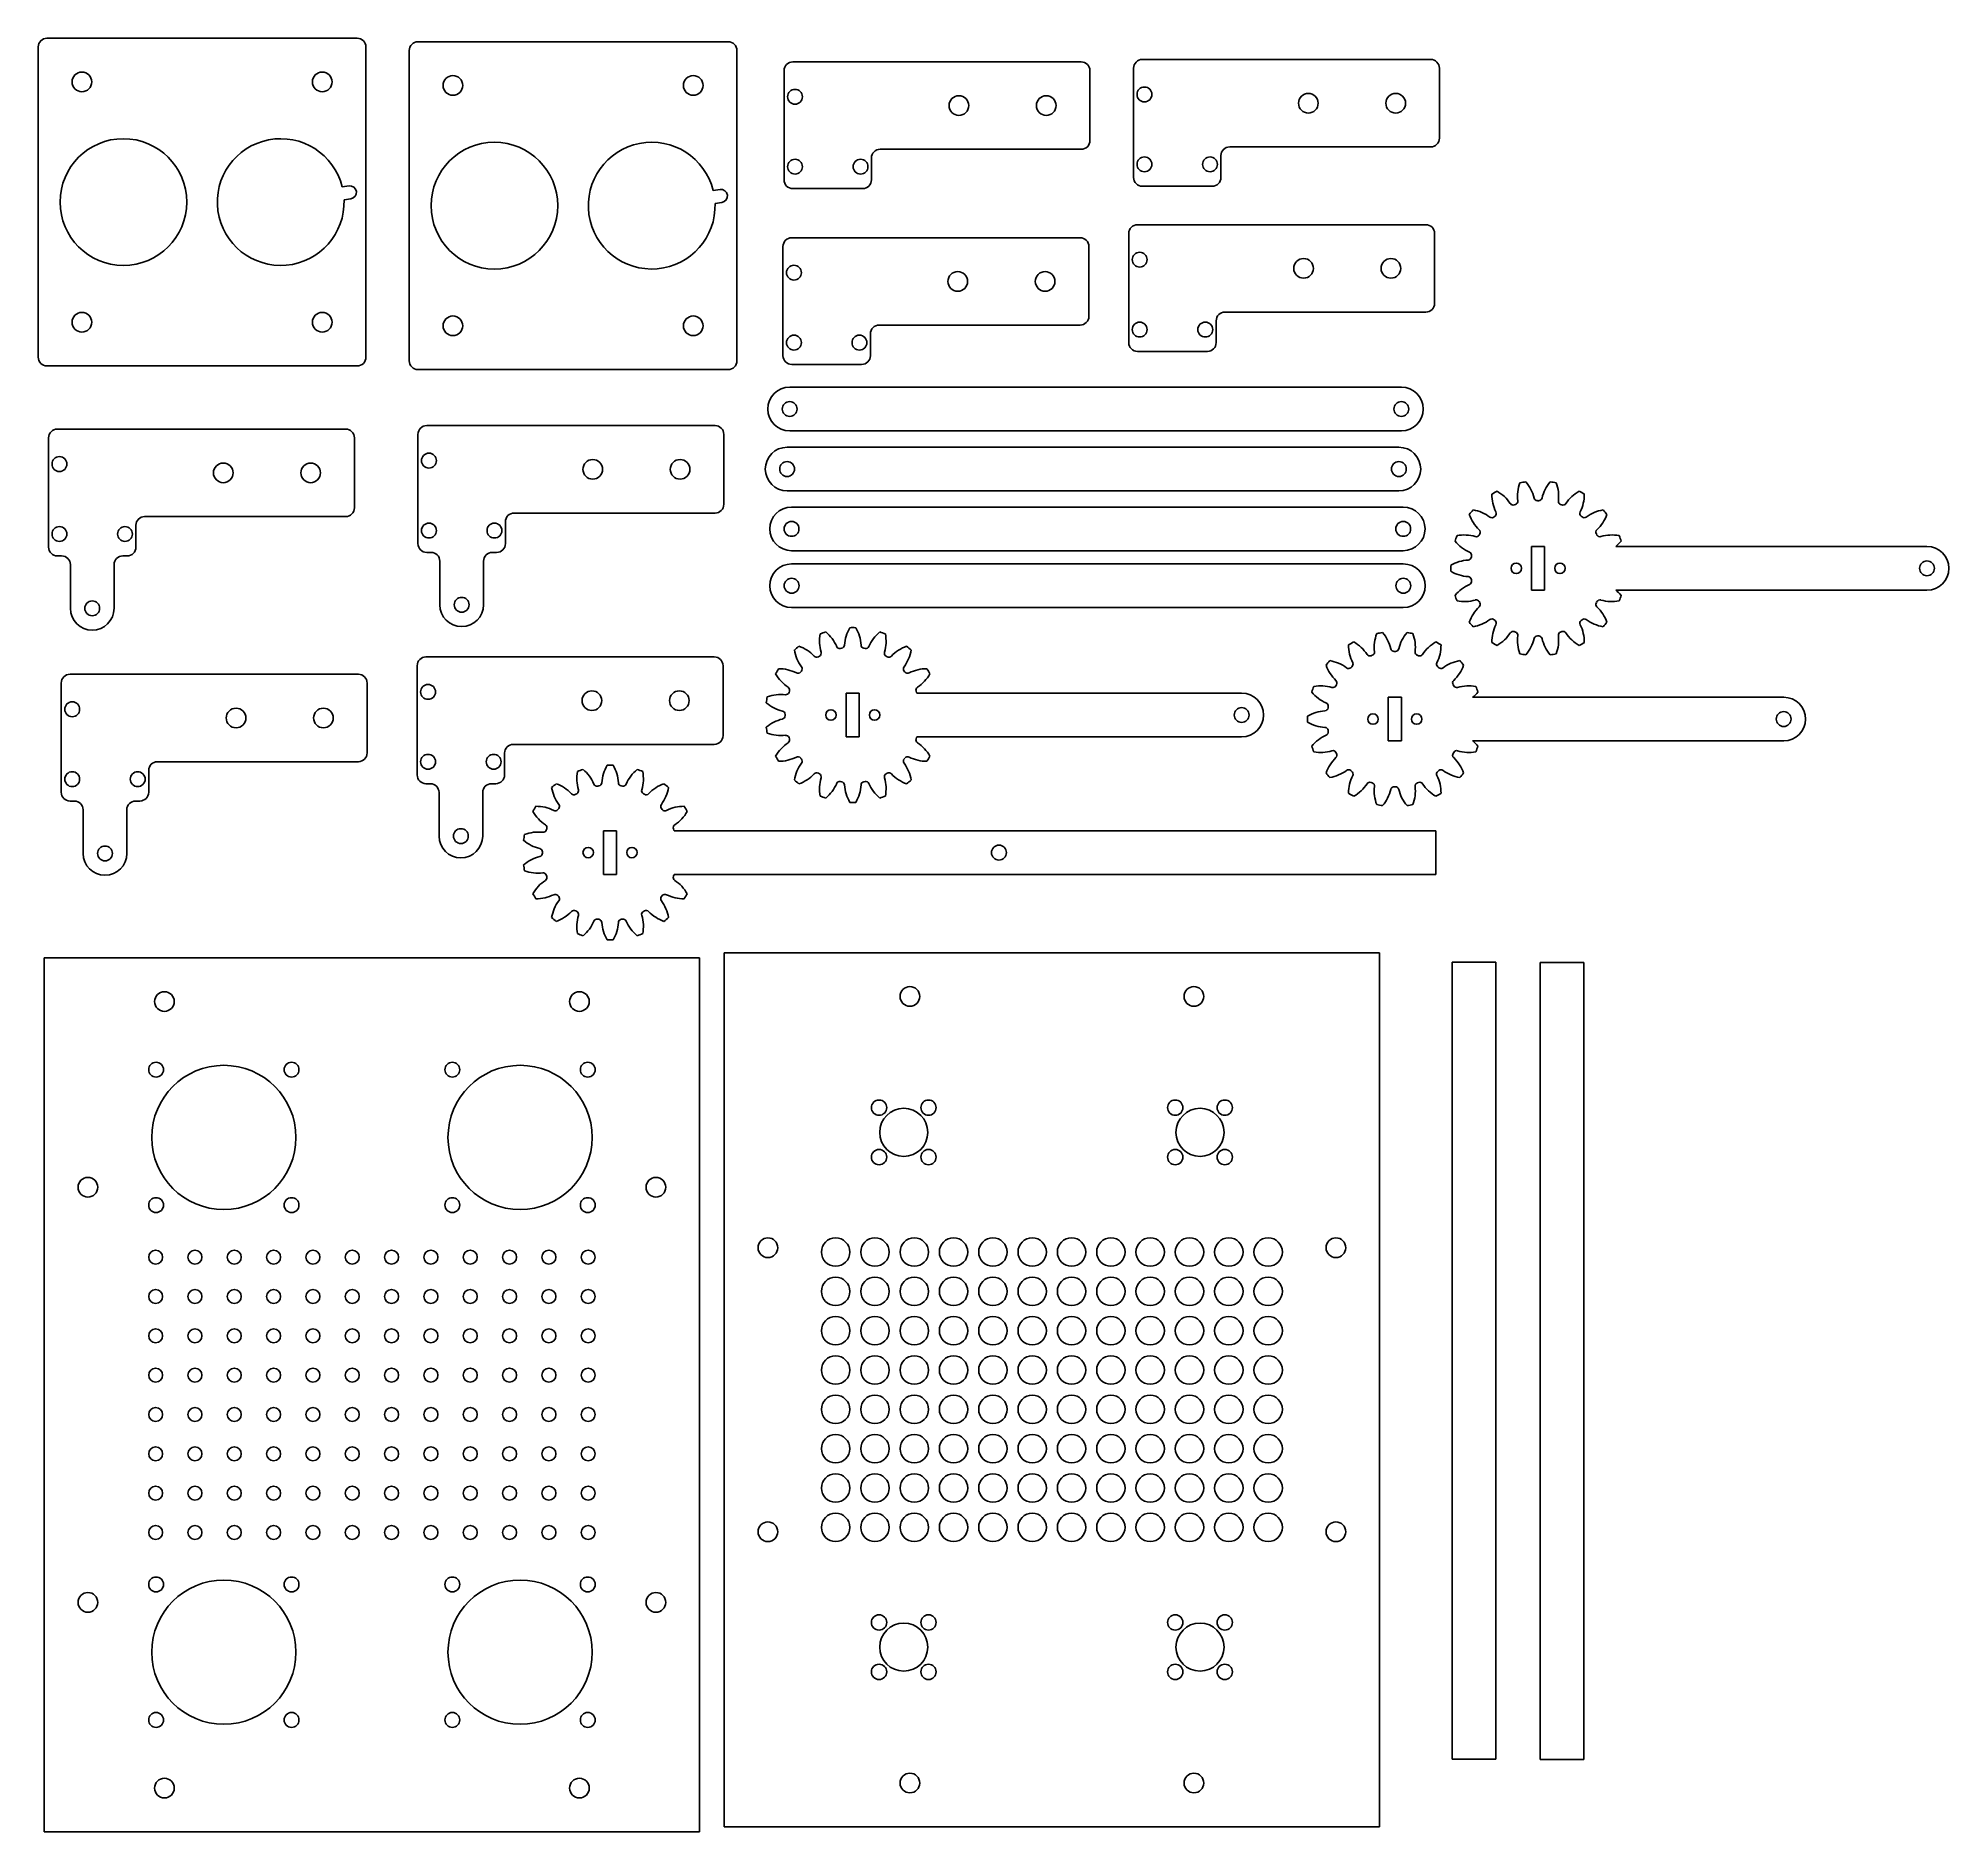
# Model space of a CAD drawing. Header units: millimetres. Extents: x 6 to 444, y 6 to 416.
import ezdxf

# ---------------------------------------------------------------- set-up
doc = ezdxf.new("R2010")
doc.units = ezdxf.units.MM
doc.layers.add('SLD-0', color=179, linetype='Continuous')

msp = doc.modelspace()

# ---------------------------------------------------------------- linework, layer by layer
at = {"layer": 'SLD-0', "color": 179, "linetype": 'Continuous', "lineweight": 25}
for p, q in [((79.27, 416.18), (8.27, 416.18)), ((6.27, 414.18), (6.27, 343.18)), ((81.27, 343.18), (81.27, 414.18)), ((91.18, 413.36), (91.18, 342.36)), ((164.18, 415.36), (93.18, 415.36)), ((166.18, 342.36), (166.18, 413.36)), ((324.96, 411.31), (258.96, 411.31)), ((176.98, 408.77), (176.98, 383.77)), ((244.98, 410.77), (178.98, 410.77)), ((246.98, 392.77), (246.98, 408.77)), ((256.96, 409.31), (256.96, 384.31)), ((326.96, 393.31), (326.96, 409.31)), ((198.98, 390.77), (244.98, 390.77)), ((276.96, 384.31), (276.96, 389.31)), ((278.96, 391.31), (324.96, 391.31)), ((196.98, 383.77), (196.98, 388.77)), ((75.84, 382.17), (77.41, 382.39)), ((160.76, 381.35), (162.32, 381.57)), ((178.98, 381.77), (194.98, 381.77)), ((258.96, 382.31), (274.96, 382.31)), ((76.26, 379.2), (77.82, 379.42)), ((161.17, 378.38), (162.74, 378.6)), ((323.87, 373.51), (257.87, 373.51)), ((176.73, 368.52), (176.73, 343.52)), ((244.73, 370.52), (178.73, 370.52)), ((246.73, 352.52), (246.73, 368.52)), ((255.87, 371.51), (255.87, 346.51)), ((325.87, 355.51), (325.87, 371.51)), ((198.73, 350.52), (244.73, 350.52)), ((275.87, 346.51), (275.87, 351.51)), ((277.87, 353.51), (323.87, 353.51)), ((196.73, 343.52), (196.73, 348.52)), ((8.27, 341.18), (79.27, 341.18)), ((178.73, 341.52), (194.73, 341.52)), ((257.87, 344.51), (273.87, 344.51)), ((93.18, 340.36), (164.18, 340.36)), ((318.26, 336.32), (178.26, 336.32)), ((8.63, 324.72), (8.63, 299.72)), ((76.63, 326.72), (10.63, 326.72)), ((78.63, 308.72), (78.63, 324.72)), ((93.19, 325.52), (93.19, 300.52)), ((161.19, 327.52), (95.19, 327.52)), ((163.19, 309.52), (163.19, 325.52)), ((178.26, 326.32), (318.26, 326.32)), ((317.68, 322.58), (177.68, 322.58)), ((177.68, 312.58), (317.68, 312.58)), ((30.63, 306.72), (76.63, 306.72)), ((115.19, 307.52), (161.19, 307.52)), ((318.68, 308.9), (178.68, 308.9)), ((339.71, 306.83), (339.48, 306.64)), ((344.39, 309.47), (344.11, 309.37)), ((349.69, 310.35), (349.4, 310.35)), ((354.98, 309.37), (354.7, 309.47)), ((359.61, 306.64), (359.38, 306.83)), ((28.63, 299.72), (28.63, 304.72)), ((113.19, 300.52), (113.19, 305.52)), ((336.21, 302.74), (336.07, 302.49)), ((363.02, 302.49), (362.88, 302.74)), ((10.63, 297.72), (11.63, 297.72)), ((25.63, 297.72), (26.63, 297.72)), ((95.19, 298.52), (96.19, 298.52)), ((110.19, 298.52), (111.19, 298.52)), ((178.68, 298.9), (318.68, 298.9)), ((334.33, 297.7), (334.28, 297.42)), ((348.05, 299.87), (348.05, 289.87)), ((351.05, 299.87), (348.05, 299.87)), ((351.05, 289.87), (351.05, 299.87)), ((438.55, 299.87), (367.36, 299.87)), ((13.63, 295.72), (13.63, 285.72)), ((23.63, 285.72), (23.63, 295.72)), ((98.19, 296.52), (98.19, 286.52)), ((108.19, 286.52), (108.19, 296.52)), ((318.7, 295.88), (178.7, 295.88)), ((334.28, 292.33), (334.33, 292.04)), ((348.05, 289.87), (351.05, 289.87)), ((367.36, 289.87), (438.55, 289.87)), ((178.7, 285.88), (318.7, 285.88)), ((336.07, 287.26), (336.21, 287.01)), ((362.88, 287.01), (363.02, 287.26)), ((339.48, 283.11), (339.71, 282.92)), ((344.11, 280.38), (344.39, 280.28)), ((354.7, 280.28), (354.98, 280.38)), ((359.38, 282.92), (359.61, 283.11)), ((190.16, 276.57), (189.87, 276.52)), ((195.53, 276.52), (195.25, 276.57)), ((316.9, 275.85), (316.61, 275.85)), ((349.4, 279.39), (349.69, 279.39)), ((93, 272.59), (93, 247.59)), ((161, 274.59), (95, 274.59)), ((163, 256.59), (163, 272.59)), ((180.94, 271.36), (180.75, 271.14)), ((185.09, 274.78), (184.84, 274.63)), ((200.57, 274.63), (200.32, 274.78)), ((204.65, 271.14), (204.47, 271.36)), ((306.92, 272.32), (306.69, 272.13)), ((311.6, 274.96), (311.32, 274.86)), ((322.19, 274.86), (321.91, 274.96)), ((326.82, 272.13), (326.59, 272.32)), ((11.55, 268.62), (11.55, 243.62)), ((79.55, 270.62), (13.55, 270.62)), ((81.55, 252.62), (81.55, 268.62)), ((303.42, 268.23), (303.28, 267.98)), ((330.23, 267.98), (330.09, 268.23)), ((178.2, 266.73), (178.11, 266.46)), ((191.2, 266.3), (191.2, 256.3)), ((194.2, 266.3), (191.2, 266.3)), ((194.2, 256.3), (194.2, 266.3)), ((207.3, 266.46), (207.2, 266.73)), ((281.7, 266.3), (207.38, 266.3)), ((301.54, 263.2), (301.49, 262.91)), ((315.26, 265.37), (315.26, 255.37)), ((318.26, 265.37), (315.26, 265.37)), ((318.26, 255.37), (318.26, 265.37)), ((405.76, 265.37), (334.57, 265.37)), ((177.22, 261.45), (177.22, 261.16)), ((115, 254.59), (161, 254.59)), ((178.11, 256.14), (178.2, 255.87)), ((191.2, 256.3), (194.2, 256.3)), ((207.2, 255.87), (207.3, 256.14)), ((207.38, 256.3), (281.7, 256.3)), ((301.49, 257.82), (301.54, 257.54)), ((315.26, 255.37), (318.26, 255.37)), ((334.57, 255.37), (405.76, 255.37)), ((33.55, 250.62), (79.55, 250.62)), ((113, 247.59), (113, 252.59)), ((180.75, 251.46), (180.94, 251.24)), ((204.47, 251.24), (204.65, 251.46)), ((303.28, 252.75), (303.42, 252.5)), ((330.09, 252.5), (330.23, 252.75)), ((31.55, 243.62), (31.55, 248.62)), ((95, 245.59), (96, 245.59)), ((110, 245.59), (111, 245.59)), ((134.61, 245.09), (134.32, 245.04)), ((139.98, 245.04), (139.7, 245.09)), ((184.84, 247.97), (185.09, 247.82)), ((189.87, 246.08), (190.16, 246.03)), ((195.25, 246.03), (195.53, 246.08)), ((200.32, 247.82), (200.57, 247.97)), ((306.69, 248.6), (306.92, 248.41)), ((311.32, 245.87), (311.6, 245.77)), ((316.61, 244.89), (316.9, 244.89)), ((321.91, 245.77), (322.19, 245.87)), ((326.59, 248.41), (326.82, 248.6)), ((13.55, 241.62), (14.55, 241.62)), ((28.55, 241.62), (29.55, 241.62)), ((98, 243.59), (98, 233.59)), ((108, 233.59), (108, 243.59)), ((129.54, 243.3), (129.29, 243.15)), ((145.02, 243.15), (144.77, 243.3)), ((16.55, 239.62), (16.55, 229.62)), ((26.55, 229.62), (26.55, 239.62)), ((125.39, 239.88), (125.2, 239.66)), ((149.1, 239.66), (148.92, 239.88)), ((122.66, 235.25), (122.56, 234.98)), ((135.65, 234.82), (135.65, 224.82)), ((138.65, 234.82), (135.65, 234.82)), ((138.65, 224.82), (138.65, 234.82)), ((151.75, 234.98), (151.65, 235.25)), ((326.15, 234.82), (151.83, 234.82)), ((326.15, 224.82), (326.15, 234.82)), ((121.67, 229.97), (121.67, 229.68)), ((122.56, 224.66), (122.66, 224.39)), ((135.65, 224.82), (138.65, 224.82)), ((151.65, 224.39), (151.75, 224.66)), ((151.83, 224.82), (326.15, 224.82)), ((125.2, 219.98), (125.39, 219.76)), ((148.92, 219.76), (149.1, 219.98)), ((129.29, 216.49), (129.54, 216.34)), ((134.32, 214.6), (134.61, 214.55)), ((139.7, 214.55), (139.98, 214.6)), ((144.77, 216.34), (145.02, 216.49)), ((157.65, 205.74), (7.65, 205.74)), ((7.65, 205.74), (7.65, 5.74)), ((157.65, 5.74), (157.65, 205.74)), ((313.27, 206.9), (163.27, 206.9)), ((163.27, 206.9), (163.27, 6.9)), ((313.27, 6.9), (313.27, 206.9)), ((329.86, 204.77), (339.86, 204.77)), ((329.86, 204.77), (329.86, 22.37)), ((339.86, 204.77), (339.86, 22.37)), ((350.02, 204.65), (360.02, 204.65)), ((350.02, 204.65), (350.02, 22.25)), ((360.02, 204.65), (360.02, 22.25)), ((329.86, 22.37), (339.86, 22.37)), ((350.02, 22.25), (360.02, 22.25)), ((7.65, 5.74), (157.65, 5.74)), ((163.27, 6.9), (313.27, 6.9))]:
    msp.add_line(p, q, dxfattribs=at)
for centre, radius in [((16.27, 406.18), 2.25), ((71.27, 406.18), 2.25), ((101.18, 405.36), 2.25), ((156.18, 405.36), 2.25), ((179.48, 402.77), 1.7), ((216.98, 400.77), 2.25), ((236.98, 400.77), 2.25), ((259.46, 403.31), 1.7), ((296.96, 401.31), 2.25), ((316.96, 401.31), 2.25), ((25.77, 378.68), 14.5), ((110.68, 377.86), 14.5), ((179.48, 386.77), 1.7), ((194.48, 386.77), 1.7), ((259.46, 387.31), 1.7), ((274.46, 387.31), 1.7), ((179.23, 362.52), 1.7), ((258.37, 365.51), 1.7), ((295.87, 363.51), 2.25), ((315.87, 363.51), 2.25), ((216.73, 360.52), 2.25), ((236.73, 360.52), 2.25), ((16.27, 351.18), 2.25), ((71.27, 351.18), 2.25), ((101.18, 350.36), 2.25), ((156.18, 350.36), 2.25), ((258.37, 349.51), 1.7), ((273.37, 349.51), 1.7), ((179.23, 346.52), 1.7), ((194.23, 346.52), 1.7), ((178.26, 331.32), 1.7), ((318.26, 331.32), 1.7), ((11.13, 318.72), 1.7), ((95.69, 319.52), 1.7), ((133.19, 317.52), 2.25), ((153.19, 317.52), 2.25), ((177.68, 317.58), 1.7), ((317.68, 317.58), 1.7), ((48.63, 316.72), 2.25), ((68.63, 316.72), 2.25), ((11.13, 302.72), 1.7), ((26.13, 302.72), 1.7), ((95.69, 303.52), 1.7), ((110.69, 303.52), 1.7), ((178.68, 303.9), 1.7), ((318.68, 303.9), 1.7), ((344.55, 294.87), 1.2), ((354.55, 294.87), 1.2), ((438.55, 294.87), 1.7), ((178.7, 290.88), 1.7), ((318.7, 290.88), 1.7), ((18.63, 285.72), 1.7), ((103.19, 286.52), 1.7), ((95.5, 266.59), 1.7), ((133, 264.59), 2.25), ((153, 264.59), 2.25), ((14.05, 262.62), 1.7), ((51.55, 260.62), 2.25), ((71.55, 260.62), 2.25), ((187.7, 261.3), 1.2), ((197.7, 261.3), 1.2), ((281.7, 261.3), 1.7), ((311.76, 260.37), 1.2), ((321.76, 260.37), 1.2), ((405.76, 260.37), 1.7), ((95.5, 250.59), 1.7), ((110.5, 250.59), 1.7), ((14.05, 246.62), 1.7), ((29.05, 246.62), 1.7), ((103, 233.59), 1.7), ((21.55, 229.62), 1.7), ((132.15, 229.82), 1.2), ((142.15, 229.82), 1.2), ((226.15, 229.82), 1.7), ((35.15, 195.74), 2.25), ((130.15, 195.74), 2.25), ((205.77, 196.9), 2.25), ((270.77, 196.9), 2.25), ((33.25, 180.14), 1.7), ((48.75, 164.64), 16.5), ((64.25, 180.14), 1.7), ((101.05, 180.14), 1.7), ((116.55, 164.64), 16.5), ((132.05, 180.14), 1.7), ((198.71, 171.45), 1.75), ((204.37, 165.8), 5.5), ((210.03, 171.45), 1.75), ((266.51, 171.45), 1.75), ((272.17, 165.8), 5.5), ((277.83, 171.45), 1.75), ((198.71, 160.14), 1.75), ((210.03, 160.14), 1.75), ((266.51, 160.14), 1.75), ((277.83, 160.14), 1.75), ((17.65, 153.24), 2.25), ((147.65, 153.24), 2.25), ((33.25, 149.14), 1.7), ((64.25, 149.14), 1.7), ((101.05, 149.14), 1.7), ((132.05, 149.14), 1.7), ((173.27, 139.4), 2.25), ((188.77, 138.4), 3.25), ((197.77, 138.4), 3.25), ((206.77, 138.4), 3.25), ((215.77, 138.4), 3.25), ((224.77, 138.4), 3.25), ((233.77, 138.4), 3.25), ((242.77, 138.4), 3.25), ((251.77, 138.4), 3.25), ((260.77, 138.4), 3.25), ((269.77, 138.4), 3.25), ((278.77, 138.4), 3.25), ((287.77, 138.4), 3.25), ((303.27, 139.4), 2.25), ((33.15, 137.24), 1.6), ((42.15, 137.24), 1.6), ((51.15, 137.24), 1.6), ((60.15, 137.24), 1.6), ((69.15, 137.24), 1.6), ((78.15, 137.24), 1.6), ((87.15, 137.24), 1.6), ((96.15, 137.24), 1.6), ((105.15, 137.24), 1.6), ((114.15, 137.24), 1.6), ((123.15, 137.24), 1.6), ((132.15, 137.24), 1.6), ((188.77, 129.4), 3.25), ((197.77, 129.4), 3.25), ((206.77, 129.4), 3.25), ((215.77, 129.4), 3.25), ((224.77, 129.4), 3.25), ((233.77, 129.4), 3.25), ((242.77, 129.4), 3.25), ((251.77, 129.4), 3.25), ((260.77, 129.4), 3.25), ((269.77, 129.4), 3.25), ((278.77, 129.4), 3.25), ((287.77, 129.4), 3.25), ((33.15, 128.24), 1.6), ((42.15, 128.24), 1.6), ((51.15, 128.24), 1.6), ((60.15, 128.24), 1.6), ((69.15, 128.24), 1.6), ((78.15, 128.24), 1.6), ((87.15, 128.24), 1.6), ((96.15, 128.24), 1.6), ((105.15, 128.24), 1.6), ((114.15, 128.24), 1.6), ((123.15, 128.24), 1.6), ((132.15, 128.24), 1.6), ((188.77, 120.4), 3.25), ((197.77, 120.4), 3.25), ((206.77, 120.4), 3.25), ((215.77, 120.4), 3.25), ((224.77, 120.4), 3.25), ((233.77, 120.4), 3.25), ((242.77, 120.4), 3.25), ((251.77, 120.4), 3.25), ((260.77, 120.4), 3.25), ((269.77, 120.4), 3.25), ((278.77, 120.4), 3.25), ((287.77, 120.4), 3.25), ((33.15, 119.24), 1.6), ((42.15, 119.24), 1.6), ((51.15, 119.24), 1.6), ((60.15, 119.24), 1.6), ((69.15, 119.24), 1.6), ((78.15, 119.24), 1.6), ((87.15, 119.24), 1.6), ((96.15, 119.24), 1.6), ((105.15, 119.24), 1.6), ((114.15, 119.24), 1.6), ((123.15, 119.24), 1.6), ((132.15, 119.24), 1.6), ((188.77, 111.4), 3.25), ((197.77, 111.4), 3.25), ((206.77, 111.4), 3.25), ((215.77, 111.4), 3.25), ((224.77, 111.4), 3.25), ((233.77, 111.4), 3.25), ((242.77, 111.4), 3.25), ((251.77, 111.4), 3.25), ((260.77, 111.4), 3.25), ((269.77, 111.4), 3.25), ((278.77, 111.4), 3.25), ((287.77, 111.4), 3.25), ((33.15, 110.24), 1.6), ((42.15, 110.24), 1.6), ((51.15, 110.24), 1.6), ((60.15, 110.24), 1.6), ((69.15, 110.24), 1.6), ((78.15, 110.24), 1.6), ((87.15, 110.24), 1.6), ((96.15, 110.24), 1.6), ((105.15, 110.24), 1.6), ((114.15, 110.24), 1.6), ((123.15, 110.24), 1.6), ((132.15, 110.24), 1.6), ((188.77, 102.4), 3.25), ((197.77, 102.4), 3.25), ((206.77, 102.4), 3.25), ((215.77, 102.4), 3.25), ((224.77, 102.4), 3.25), ((233.77, 102.4), 3.25), ((242.77, 102.4), 3.25), ((251.77, 102.4), 3.25), ((260.77, 102.4), 3.25), ((269.77, 102.4), 3.25), ((278.77, 102.4), 3.25), ((287.77, 102.4), 3.25), ((33.15, 101.24), 1.6), ((42.15, 101.24), 1.6), ((51.15, 101.24), 1.6), ((60.15, 101.24), 1.6), ((69.15, 101.24), 1.6), ((78.15, 101.24), 1.6), ((87.15, 101.24), 1.6), ((96.15, 101.24), 1.6), ((105.15, 101.24), 1.6), ((114.15, 101.24), 1.6), ((123.15, 101.24), 1.6), ((132.15, 101.24), 1.6), ((188.77, 93.4), 3.25), ((197.77, 93.4), 3.25), ((206.77, 93.4), 3.25), ((215.77, 93.4), 3.25), ((224.77, 93.4), 3.25), ((233.77, 93.4), 3.25), ((242.77, 93.4), 3.25), ((251.77, 93.4), 3.25), ((260.77, 93.4), 3.25), ((269.77, 93.4), 3.25), ((278.77, 93.4), 3.25), ((287.77, 93.4), 3.25), ((33.15, 92.24), 1.6), ((42.15, 92.24), 1.6), ((51.15, 92.24), 1.6), ((60.15, 92.24), 1.6), ((69.15, 92.24), 1.6), ((78.15, 92.24), 1.6), ((87.15, 92.24), 1.6), ((96.15, 92.24), 1.6), ((105.15, 92.24), 1.6), ((114.15, 92.24), 1.6), ((123.15, 92.24), 1.6), ((132.15, 92.24), 1.6), ((188.77, 84.4), 3.25), ((197.77, 84.4), 3.25), ((206.77, 84.4), 3.25), ((215.77, 84.4), 3.25), ((224.77, 84.4), 3.25), ((233.77, 84.4), 3.25), ((242.77, 84.4), 3.25), ((251.77, 84.4), 3.25), ((260.77, 84.4), 3.25), ((269.77, 84.4), 3.25), ((278.77, 84.4), 3.25), ((287.77, 84.4), 3.25), ((33.15, 83.24), 1.6), ((42.15, 83.24), 1.6), ((51.15, 83.24), 1.6), ((60.15, 83.24), 1.6), ((69.15, 83.24), 1.6), ((78.15, 83.24), 1.6), ((87.15, 83.24), 1.6), ((96.15, 83.24), 1.6), ((105.15, 83.24), 1.6), ((114.15, 83.24), 1.6), ((123.15, 83.24), 1.6), ((132.15, 83.24), 1.6), ((33.15, 74.24), 1.6), ((42.15, 74.24), 1.6), ((51.15, 74.24), 1.6), ((60.15, 74.24), 1.6), ((69.15, 74.24), 1.6), ((78.15, 74.24), 1.6), ((87.15, 74.24), 1.6), ((96.15, 74.24), 1.6), ((105.15, 74.24), 1.6), ((114.15, 74.24), 1.6), ((123.15, 74.24), 1.6), ((132.15, 74.24), 1.6), ((173.27, 74.4), 2.25), ((188.77, 75.4), 3.25), ((197.77, 75.4), 3.25), ((206.77, 75.4), 3.25), ((215.77, 75.4), 3.25), ((224.77, 75.4), 3.25), ((233.77, 75.4), 3.25), ((242.77, 75.4), 3.25), ((251.77, 75.4), 3.25), ((260.77, 75.4), 3.25), ((269.77, 75.4), 3.25), ((278.77, 75.4), 3.25), ((287.77, 75.4), 3.25), ((303.27, 74.4), 2.25), ((33.25, 62.34), 1.7), ((48.75, 46.84), 16.5), ((64.25, 62.34), 1.7), ((101.05, 62.34), 1.7), ((116.55, 46.84), 16.5), ((132.05, 62.34), 1.7), ((17.65, 58.24), 2.25), ((147.65, 58.24), 2.25), ((198.71, 53.65), 1.75), ((204.37, 48), 5.5), ((210.03, 53.65), 1.75), ((266.51, 53.65), 1.75), ((272.17, 48), 5.5), ((277.83, 53.65), 1.75), ((198.71, 42.34), 1.75), ((210.03, 42.34), 1.75), ((266.51, 42.34), 1.75), ((277.83, 42.34), 1.75), ((33.25, 31.34), 1.7), ((64.25, 31.34), 1.7), ((101.05, 31.34), 1.7), ((132.05, 31.34), 1.7), ((35.15, 15.74), 2.25), ((130.15, 15.74), 2.25), ((205.77, 16.9), 2.25), ((270.77, 16.9), 2.25)]:
    msp.add_circle(centre, radius, dxfattribs=at)
for centre, radius, start, end in [((8.27, 414.18), 2, 90, 180), ((79.27, 414.18), 2, 0, 90), ((93.18, 413.36), 2, 90, 180), ((164.18, 413.36), 2, 0, 90), ((258.96, 409.31), 2, 90, 180), ((324.96, 409.31), 2, 0, 90), ((178.98, 408.77), 2, 90, 180), ((244.98, 408.77), 2, 0, 90), ((61.77, 378.68), 14.5, 13.9378, 2.0622), ((146.68, 377.86), 14.5, 13.9378, 2.0622), ((198.98, 388.77), 2, 90, 180), ((244.98, 392.77), 2, 270, 0), ((278.96, 389.31), 2, 90, 180), ((324.96, 393.31), 2, 270, 0), ((77.61, 380.9), 1.5, 278, 98), ((162.53, 380.09), 1.5, 278, 98), ((178.98, 383.77), 2, 180, 270), ((194.98, 383.77), 2, 270, 0), ((258.96, 384.31), 2, 180, 270), ((274.96, 384.31), 2, 270, 0), ((257.87, 371.51), 2, 90, 180), ((323.87, 371.51), 2, 360, 90), ((178.73, 368.52), 2, 90, 180), ((244.73, 368.52), 2, 360, 90), ((323.87, 355.51), 2, 270, 0), ((198.73, 348.52), 2, 90, 180), ((244.73, 352.52), 2, 270, 0), ((277.87, 351.51), 2, 90, 180), ((257.87, 346.51), 2, 180, 270), ((273.87, 346.51), 2, 270, 0), ((8.27, 343.18), 2, 180, 270), ((79.27, 343.18), 2, 270, 0), ((93.18, 342.36), 2, 180, 270), ((164.18, 342.36), 2, 270, 0), ((178.73, 343.52), 2, 180, 270), ((194.73, 343.52), 2, 270, 0), ((178.26, 331.32), 5, 90, 270), ((318.26, 331.32), 5, 270, 90), ((10.63, 324.72), 2, 90, 180), ((76.63, 324.72), 2, 0, 90), ((95.19, 325.52), 2, 90, 180), ((161.19, 325.52), 2, 0, 90), ((177.68, 317.58), 5, 90, 270), ((317.68, 317.58), 5, 270, 90), ((349.55, 294.87), 20, 118.0472, 121.9528), ((347.99, 311.8), 9.03, 179.7023, 206.4342), ((335.67, 304.68), 9.03, 33.5658, 60.2977), ((353.87, 311.31), 9.03, 159.7023, 186.4342), ((349.55, 294.87), 20, 98.0472, 101.9528), ((339.86, 308.84), 9.03, 13.5658, 40.2977), ((349.4, 311.14), 0.785, 193.5658, 270), ((349.69, 311.14), 0.785, 270, 346.4342), ((359.23, 308.84), 9.03, 139.7023, 166.4342), ((349.55, 294.87), 20, 78.0472, 81.9528), ((345.22, 311.31), 9.03, 353.5658, 20.2977), ((363.42, 304.68), 9.03, 119.7023, 146.4342), ((349.55, 294.87), 20, 58.0472, 61.9528), ((351.1, 311.8), 9.03, 333.5658, 0.2977), ((30.63, 304.72), 2, 90, 180), ((76.63, 308.72), 2, 270, 0), ((115.19, 305.52), 2, 90, 180), ((161.19, 309.52), 2, 270, 0), ((178.68, 303.9), 5, 90, 270), ((318.68, 303.9), 5, 270, 90), ((349.55, 294.87), 20, 138.0472, 141.9528), ((342.3, 310.24), 9.03, 199.7023, 226.4342), ((333.15, 299.34), 9.03, 53.5658, 80.2977), ((338.98, 307.24), 0.785, 233.5658, 310), ((339.2, 307.43), 0.785, 310, 26.4342), ((343.85, 310.11), 0.785, 213.5658, 290), ((344.12, 310.21), 0.785, 290, 6.4342), ((354.97, 310.21), 0.785, 173.5658, 250), ((355.25, 310.11), 0.785, 250, 326.4342), ((359.89, 307.43), 0.785, 153.5658, 230), ((360.11, 307.24), 0.785, 230, 306.4342), ((365.94, 299.34), 9.03, 99.7023, 126.4342), ((356.79, 310.24), 9.03, 313.5658, 340.2977), ((349.55, 294.87), 20, 38.0472, 41.9528), ((349.55, 294.87), 20, 158.0472, 161.9528), ((332.61, 293.47), 9.03, 73.5658, 100.2977), ((335.39, 302.88), 0.785, 253.5658, 330), ((335.53, 303.13), 0.785, 330, 46.4342), ((363.56, 303.13), 0.785, 133.5658, 210), ((363.7, 302.88), 0.785, 210, 286.4342), ((366.48, 293.47), 9.03, 79.7023, 106.4342), ((349.55, 294.87), 20, 18.0472, 21.9528), ((10.63, 299.72), 2, 180, 270), ((11.63, 295.72), 2, 0, 90), ((25.63, 295.72), 2, 90, 180), ((26.63, 299.72), 2, 270, 0), ((95.19, 300.52), 2, 180, 270), ((96.19, 296.52), 2, 0, 90), ((110.19, 296.52), 2, 90, 180), ((111.19, 300.52), 2, 270, 0), ((337.48, 306.84), 9.03, 219.7023, 246.4342), ((333.5, 297.55), 0.785, 273.5658, 350), ((333.55, 297.84), 0.785, 350, 66.4342), ((361.61, 306.84), 9.03, 309.533, 320.2977), ((438.55, 294.87), 5, 270, 90), ((178.7, 290.88), 5, 90, 270), ((318.7, 290.88), 5, 270, 90), ((349.55, 294.87), 20, 178.0472, 181.9528), ((334.11, 287.76), 9.03, 93.5658, 120.2977), ((334.11, 301.99), 9.03, 239.7023, 266.4342), ((333.5, 292.19), 0.785, 10, 86.4342), ((337.48, 282.91), 9.03, 113.5658, 140.2977), ((349.55, 294.87), 20, 198.0472, 201.9528), ((333.55, 291.91), 0.785, 293.5658, 10), ((361.61, 282.91), 9.03, 39.7023, 50.467), ((349.55, 294.87), 20, 338.0472, 341.9528), ((18.63, 285.72), 5, 180, 0), ((103.19, 286.52), 5, 180, 0), ((332.61, 296.28), 9.03, 259.7023, 286.4342), ((342.3, 279.5), 9.03, 133.5658, 160.2977), ((335.39, 286.87), 0.785, 30, 106.4342), ((335.53, 286.61), 0.785, 313.5658, 30), ((363.56, 286.61), 0.785, 150, 226.4342), ((363.7, 286.87), 0.785, 73.5658, 150), ((356.79, 279.5), 9.03, 19.7023, 46.4342), ((366.48, 296.28), 9.03, 253.5658, 280.2977), ((192.7, 261.3), 20, 108.0472, 111.9528), ((180.74, 273.37), 9.03, 23.5658, 50.2977), ((199.82, 276.73), 9.03, 149.7023, 176.4342), ((192.7, 261.3), 20, 88.0472, 91.9528), ((185.59, 276.73), 9.03, 3.5658, 30.2977), ((204.67, 273.37), 9.03, 129.7023, 156.4342), ((192.7, 261.3), 20, 68.0472, 71.9528), ((321.08, 276.8), 9.03, 159.7023, 186.4342), ((316.76, 260.37), 20, 98.0472, 101.9528), ((307.07, 274.33), 9.03, 13.5658, 40.2977), ((326.44, 274.33), 9.03, 139.7023, 166.4342), ((316.76, 260.37), 20, 78.0472, 81.9528), ((312.43, 276.8), 9.03, 353.5658, 20.2977), ((349.55, 294.87), 20, 218.0472, 221.9528), ((333.15, 290.4), 9.03, 279.7023, 306.4342), ((338.98, 282.51), 0.785, 50, 126.4342), ((347.99, 277.95), 9.03, 153.5658, 180.2977), ((339.2, 282.32), 0.785, 333.5658, 50), ((335.67, 285.07), 9.03, 299.7023, 326.4342), ((343.85, 279.64), 0.785, 70, 146.4342), ((344.12, 279.54), 0.785, 353.5658, 70), ((354.97, 279.54), 0.785, 110, 186.4342), ((355.25, 279.64), 0.785, 33.5658, 110), ((363.42, 285.07), 9.03, 213.5658, 240.2977), ((359.89, 282.32), 0.785, 130, 206.4342), ((351.1, 277.95), 9.03, 359.7023, 26.4342), ((360.11, 282.51), 0.785, 53.5658, 130), ((365.94, 290.4), 9.03, 233.5658, 260.2977), ((349.55, 294.87), 20, 318.0472, 321.9528), ((192.7, 261.3), 20, 128.0472, 131.9528), ((188.23, 277.7), 9.03, 189.7023, 216.4342), ((177.33, 268.55), 9.03, 43.5658, 70.2977), ((194.11, 278.24), 9.03, 169.7023, 196.4342), ((184.69, 275.46), 0.785, 300, 16.4342), ((189.73, 277.29), 0.785, 203.5658, 280), ((190.02, 277.34), 0.785, 280, 356.4342), ((195.38, 277.34), 0.785, 183.5658, 260), ((195.67, 277.29), 0.785, 260, 336.4342), ((200.71, 275.46), 0.785, 163.5658, 240), ((191.29, 278.24), 9.03, 343.5658, 10.2977), ((208.07, 268.55), 9.03, 109.7023, 136.4342), ((197.17, 277.7), 9.03, 323.5658, 350.2977), ((192.7, 261.3), 20, 48.0472, 51.9528), ((316.76, 260.37), 20, 118.0472, 121.9528), ((315.2, 277.29), 9.03, 179.7023, 206.4342), ((302.88, 270.18), 9.03, 33.5658, 60.2977), ((311.33, 275.7), 0.785, 290, 6.4342), ((316.61, 276.63), 0.785, 193.5658, 270), ((316.9, 276.63), 0.785, 270, 346.4342), ((322.18, 275.7), 0.785, 173.5658, 250), ((330.63, 270.18), 9.03, 119.7023, 146.4342), ((316.76, 260.37), 20, 58.0472, 61.9528), ((318.31, 277.29), 9.03, 333.5658, 0.2977), ((349.55, 294.87), 20, 238.0472, 241.9528), ((353.87, 278.44), 9.03, 173.5658, 200.2977), ((339.86, 280.91), 9.03, 319.7023, 346.4342), ((349.4, 278.61), 0.785, 90, 166.4342), ((349.69, 278.61), 0.785, 13.5658, 90), ((359.23, 280.91), 9.03, 193.5658, 220.2977), ((345.22, 278.44), 9.03, 339.7023, 6.4342), ((349.55, 294.87), 20, 298.0472, 301.9528), ((95, 272.59), 2, 90, 180), ((161, 272.59), 2, 0, 90), ((192.7, 261.3), 20, 148.0472, 151.9528), ((175.78, 262.86), 9.03, 63.5658, 90.2977), ((180.15, 271.64), 0.785, 243.5658, 320), ((180.33, 271.87), 0.785, 320, 36.4342), ((184.44, 275.31), 0.785, 223.5658, 300), ((200.96, 275.31), 0.785, 240, 316.4342), ((205.07, 271.87), 0.785, 143.5658, 220), ((205.26, 271.64), 0.785, 220, 296.4342), ((209.62, 262.86), 9.03, 89.7023, 116.4342), ((192.7, 261.3), 20, 28.0472, 31.9528), ((316.76, 260.37), 20, 138.0472, 141.9528), ((309.51, 275.74), 9.03, 199.7023, 226.4342), ((300.36, 264.84), 9.03, 53.5658, 80.2977), ((306.19, 272.73), 0.785, 233.5658, 310), ((306.41, 272.92), 0.785, 310, 26.4342), ((311.06, 275.6), 0.785, 213.5658, 290), ((322.46, 275.6), 0.785, 250, 326.4342), ((327.1, 272.92), 0.785, 153.5658, 230), ((327.32, 272.73), 0.785, 230, 306.4342), ((333.15, 264.84), 9.03, 99.7023, 126.4342), ((324.01, 275.74), 9.03, 313.5658, 340.2977), ((316.76, 260.37), 20, 38.0472, 41.9528), ((349.55, 294.87), 20, 258.0472, 261.9528), ((349.55, 294.87), 20, 278.0472, 281.9528), ((13.55, 268.62), 2, 90, 180), ((79.55, 268.62), 2, 0, 90), ((182.89, 275.18), 9.03, 209.7023, 236.4342), ((177.47, 267), 0.785, 340, 56.4342), ((207.94, 267), 0.785, 123.5658, 200), ((202.51, 275.18), 9.03, 303.5658, 330.2977), ((316.76, 260.37), 20, 158.0472, 161.9528), ((299.82, 258.96), 9.03, 73.5658, 100.2977), ((302.6, 268.37), 0.785, 253.5658, 330), ((302.74, 268.63), 0.785, 330, 46.4342), ((330.77, 268.63), 0.785, 133.5658, 210), ((330.91, 268.37), 0.785, 210, 286.4342), ((333.69, 258.96), 9.03, 79.7023, 106.4342), ((316.76, 260.37), 20, 18.0472, 21.9528), ((192.7, 261.3), 20, 168.0472, 171.9528), ((178.74, 270.99), 9.03, 229.7023, 256.4342), ((176.27, 256.97), 9.03, 83.5658, 110.2977), ((177.37, 266.73), 0.785, 263.5658, 340), ((208.04, 266.73), 0.785, 200, 212.8808), ((281.7, 261.3), 5, 270, 90), ((304.69, 272.33), 9.03, 219.7023, 246.4342), ((300.71, 263.05), 0.785, 273.5658, 350), ((300.76, 263.33), 0.785, 350, 66.4342), ((328.83, 272.33), 9.03, 309.533, 320.2977), ((405.76, 260.37), 5, 270, 90), ((178.74, 251.61), 9.03, 103.5658, 130.2977), ((192.7, 261.3), 20, 188.0472, 191.9528), ((176.44, 261.45), 0.785, 0, 76.4342), ((176.44, 261.16), 0.785, 283.5658, 0), ((316.76, 260.37), 20, 178.0472, 181.9528), ((301.32, 253.25), 9.03, 93.5658, 120.2977), ((301.32, 267.48), 9.03, 239.7023, 266.4342), ((300.71, 257.69), 0.785, 10, 86.4342), ((115, 252.59), 2, 90, 180), ((161, 256.59), 2, 270, 0), ((176.27, 265.63), 9.03, 249.7023, 276.4342), ((182.89, 247.42), 9.03, 123.5658, 150.2977), ((177.37, 255.87), 0.785, 20, 96.4342), ((177.47, 255.6), 0.785, 303.5658, 20), ((207.94, 255.6), 0.785, 160, 236.4342), ((208.04, 255.87), 0.785, 147.1192, 160), ((202.51, 247.42), 9.03, 29.7023, 56.4342), ((304.69, 248.4), 9.03, 113.5658, 140.2977), ((316.76, 260.37), 20, 198.0472, 201.9528), ((300.76, 257.4), 0.785, 293.5658, 10), ((328.83, 248.4), 9.03, 39.7023, 50.467), ((316.76, 260.37), 20, 338.0472, 341.9528), ((33.55, 248.62), 2, 90, 180), ((79.55, 252.62), 2, 270, 0), ((144.27, 245.25), 9.03, 149.7023, 176.4342), ((137.15, 229.82), 20, 88.0472, 91.9528), ((130.04, 245.25), 9.03, 3.5658, 30.2977), ((192.7, 261.3), 20, 208.0472, 211.9528), ((175.78, 259.75), 9.03, 269.7023, 296.4342), ((188.23, 244.91), 9.03, 143.5658, 170.2977), ((180.15, 250.96), 0.785, 40, 116.4342), ((180.33, 250.73), 0.785, 323.5658, 40), ((205.07, 250.73), 0.785, 140, 216.4342), ((197.17, 244.91), 9.03, 9.7023, 36.4342), ((205.26, 250.96), 0.785, 63.5658, 140), ((209.62, 259.75), 9.03, 243.5658, 270.2977), ((192.7, 261.3), 20, 328.0472, 331.9528), ((299.82, 261.77), 9.03, 259.7023, 286.4342), ((309.51, 245), 9.03, 133.5658, 160.2977), ((302.6, 252.36), 0.785, 30, 106.4342), ((302.74, 252.11), 0.785, 313.5658, 30), ((330.77, 252.11), 0.785, 150, 226.4342), ((330.91, 252.36), 0.785, 73.5658, 150), ((324.01, 245), 9.03, 19.7023, 46.4342), ((333.69, 261.77), 9.03, 253.5658, 280.2977), ((95, 247.59), 2, 180, 270), ((96, 243.59), 2, 0, 90), ((110, 243.59), 2, 90, 180), ((111, 247.59), 2, 270, 0), ((137.15, 229.82), 20, 128.0472, 131.9528), ((121.78, 237.07), 9.03, 43.5658, 70.2977), ((138.56, 246.76), 9.03, 169.7023, 196.4342), ((137.15, 229.82), 20, 108.0472, 111.9528), ((125.19, 241.89), 9.03, 23.5658, 50.2977), ((134.18, 245.81), 0.785, 203.5658, 280), ((134.47, 245.86), 0.785, 280, 356.4342), ((139.83, 245.86), 0.785, 183.5658, 260), ((140.12, 245.81), 0.785, 260, 336.4342), ((149.12, 241.89), 9.03, 129.7023, 156.4342), ((137.15, 229.82), 20, 68.0472, 71.9528), ((135.75, 246.76), 9.03, 343.5658, 10.2977), ((152.52, 237.07), 9.03, 109.7023, 136.4342), ((137.15, 229.82), 20, 48.0472, 51.9528), ((192.7, 261.3), 20, 228.0472, 231.9528), ((177.33, 254.05), 9.03, 289.7023, 316.4342), ((184.44, 247.29), 0.785, 60, 136.4342), ((194.11, 244.36), 9.03, 163.5658, 190.2977), ((184.69, 247.14), 0.785, 343.5658, 60), ((180.74, 249.23), 9.03, 309.7023, 336.4342), ((189.73, 245.31), 0.785, 80, 156.4342), ((190.02, 245.26), 0.785, 3.5658, 80), ((199.82, 245.87), 9.03, 183.5658, 210.2977), ((185.59, 245.87), 9.03, 329.7023, 356.4342), ((195.38, 245.26), 0.785, 100, 176.4342), ((195.67, 245.31), 0.785, 23.5658, 100), ((204.67, 249.23), 9.03, 203.5658, 230.2977), ((200.71, 247.14), 0.785, 120, 196.4342), ((191.29, 244.36), 9.03, 349.7023, 16.4342), ((200.96, 247.29), 0.785, 43.5658, 120), ((208.07, 254.05), 9.03, 223.5658, 250.2977), ((192.7, 261.3), 20, 308.0472, 311.9528), ((316.76, 260.37), 20, 218.0472, 221.9528), ((300.36, 255.9), 9.03, 279.7023, 306.4342), ((306.19, 248), 0.785, 50, 126.4342), ((315.2, 243.44), 9.03, 153.5658, 180.2977), ((306.41, 247.81), 0.785, 333.5658, 50), ((302.88, 250.56), 9.03, 299.7023, 326.4342), ((311.06, 245.13), 0.785, 70, 146.4342), ((311.33, 245.03), 0.785, 353.5658, 70), ((321.08, 243.93), 9.03, 173.5658, 200.2977), ((316.61, 244.1), 0.785, 90, 166.4342), ((316.9, 244.1), 0.785, 13.5658, 90), ((312.43, 243.93), 9.03, 339.7023, 6.4342), ((322.18, 245.03), 0.785, 110, 186.4342), ((322.46, 245.13), 0.785, 33.5658, 110), ((330.63, 250.56), 9.03, 213.5658, 240.2977), ((327.1, 247.81), 0.785, 130, 206.4342), ((318.31, 243.44), 9.03, 359.7023, 26.4342), ((327.32, 248), 0.785, 53.5658, 130), ((333.15, 255.9), 9.03, 233.5658, 260.2977), ((316.76, 260.37), 20, 318.0472, 321.9528), ((13.55, 243.62), 2, 180, 270), ((14.55, 239.62), 2, 0, 90), ((28.55, 239.62), 2, 90, 180), ((29.55, 243.62), 2, 270, 0), ((132.68, 246.22), 9.03, 189.7023, 216.4342), ((124.79, 240.39), 0.785, 320, 36.4342), ((128.89, 243.83), 0.785, 223.5658, 300), ((129.15, 243.98), 0.785, 300, 16.4342), ((145.16, 243.98), 0.785, 163.5658, 240), ((145.41, 243.83), 0.785, 240, 316.4342), ((149.52, 240.39), 0.785, 143.5658, 220), ((141.62, 246.22), 9.03, 323.5658, 350.2977), ((192.7, 261.3), 20, 248.0472, 251.9528), ((192.7, 261.3), 20, 268.0472, 271.9528), ((192.7, 261.3), 20, 288.0472, 291.9528), ((316.76, 260.37), 20, 238.0472, 241.9528), ((316.76, 260.37), 20, 258.0472, 261.9528), ((307.07, 246.4), 9.03, 319.7023, 346.4342), ((326.44, 246.4), 9.03, 193.5658, 220.2977), ((316.76, 260.37), 20, 278.0472, 281.9528), ((316.76, 260.37), 20, 298.0472, 301.9528), ((137.15, 229.82), 20, 148.0472, 151.9528), ((127.34, 243.7), 9.03, 209.7023, 236.4342), ((120.23, 231.38), 9.03, 63.5658, 90.2977), ((121.92, 235.52), 0.785, 340, 56.4342), ((124.6, 240.16), 0.785, 243.5658, 320), ((149.71, 240.16), 0.785, 220, 296.4342), ((154.08, 231.38), 9.03, 89.7023, 116.4342), ((152.39, 235.52), 0.785, 123.5658, 200), ((146.96, 243.7), 9.03, 303.5658, 330.2977), ((137.15, 229.82), 20, 28.0472, 31.9528), ((103, 233.59), 5, 180, 0), ((137.15, 229.82), 20, 168.0472, 171.9528), ((123.19, 239.51), 9.03, 229.7023, 256.4342), ((120.72, 225.49), 9.03, 83.5658, 110.2977), ((121.82, 235.25), 0.785, 263.5658, 340), ((152.49, 235.25), 0.785, 200, 212.8808), ((21.55, 229.62), 5, 180, 0), ((123.19, 220.13), 9.03, 103.5658, 130.2977), ((120.89, 229.97), 0.785, 0, 76.4342), ((120.89, 229.68), 0.785, 283.5658, 0), ((137.15, 229.82), 20, 188.0472, 191.9528), ((120.72, 234.15), 9.03, 249.7023, 276.4342), ((127.34, 215.94), 9.03, 123.5658, 150.2977), ((121.82, 224.39), 0.785, 20, 96.4342), ((121.92, 224.12), 0.785, 303.5658, 20), ((152.39, 224.12), 0.785, 160, 236.4342), ((152.49, 224.39), 0.785, 147.1192, 160), ((146.96, 215.94), 9.03, 29.7023, 56.4342), ((137.15, 229.82), 20, 208.0472, 211.9528), ((120.23, 228.27), 9.03, 269.7023, 296.4342), ((132.68, 213.43), 9.03, 143.5658, 170.2977), ((124.6, 219.48), 0.785, 40, 116.4342), ((124.79, 219.25), 0.785, 323.5658, 40), ((149.52, 219.25), 0.785, 140, 216.4342), ((141.62, 213.43), 9.03, 9.7023, 36.4342), ((149.71, 219.48), 0.785, 63.5658, 140), ((154.08, 228.27), 9.03, 243.5658, 270.2977), ((137.15, 229.82), 20, 328.0472, 331.9528), ((137.15, 229.82), 20, 228.0472, 231.9528), ((121.78, 222.57), 9.03, 289.7023, 316.4342), ((128.89, 215.81), 0.785, 60, 136.4342), ((138.56, 212.89), 9.03, 163.5658, 190.2977), ((129.15, 215.66), 0.785, 343.5658, 60), ((134.18, 213.83), 0.785, 80, 156.4342), ((134.47, 213.78), 0.785, 3.5658, 80), ((139.83, 213.78), 0.785, 100, 176.4342), ((140.12, 213.83), 0.785, 23.5658, 100), ((145.16, 215.66), 0.785, 120, 196.4342), ((135.75, 212.89), 9.03, 349.7023, 16.4342), ((145.41, 215.81), 0.785, 43.5658, 120), ((152.52, 222.57), 9.03, 223.5658, 250.2977), ((137.15, 229.82), 20, 308.0472, 311.9528), ((137.15, 229.82), 20, 248.0472, 251.9528), ((125.19, 217.75), 9.03, 309.7023, 336.4342), ((144.27, 214.39), 9.03, 183.5658, 210.2977), ((130.04, 214.39), 9.03, 329.7023, 356.4342), ((149.12, 217.75), 9.03, 203.5658, 230.2977), ((137.15, 229.82), 20, 288.0472, 291.9528), ((137.15, 229.82), 20, 268.0472, 271.9528)]:
    msp.add_arc(centre, radius, start, end, dxfattribs=at)

doc.saveas('drawing.dxf')
